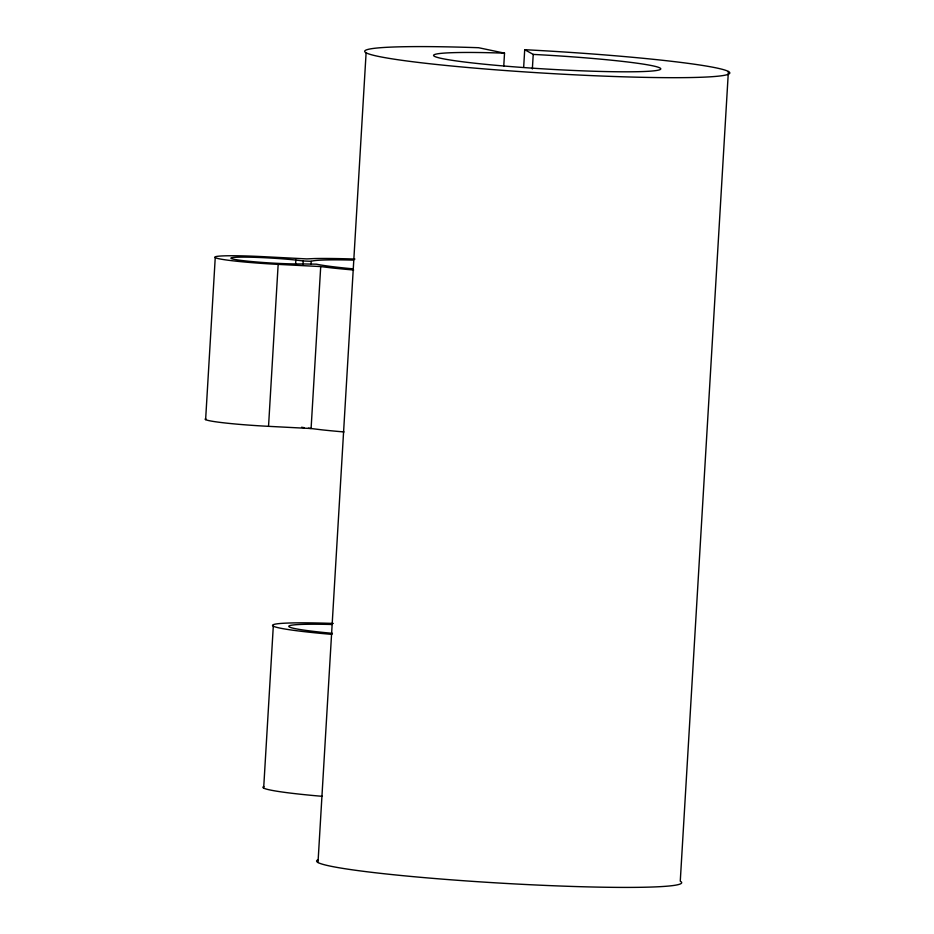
<?xml version="1.0" encoding="UTF-8"?>
<svg xmlns="http://www.w3.org/2000/svg" width="934" height="934" viewBox="0 0 934 934"><rect width="100%" height="100%" fill="white"/><g stroke="black" fill="none" stroke-linecap="round" stroke-linejoin="round"><path stroke-width="1.4" d="M205.62 419.611L215.24 257.656A56.484 3.444 3.4 0 1 264.229 256.71L306.796 258.905L314.735 258.543A97.521 5.954 3.4 0 1 354.932 259.057M278.157 264.38L320.712 266.575L311.092 428.531L268.537 426.336L278.157 264.38A56.484 3.444 3.4 0 1 215.24 257.656M263.668 788.098L273.3 626.154M295.611 264.404L295.868 260.061A40.232 2.452 3.4 0 0 239.513 257.154A40.232 2.452 3.4 0 0 246.518 261.03A40.232 2.452 3.4 0 0 302.873 263.937L316.381 264.17A81.27 4.962 3.4 0 0 352.632 268.805M302.966 265.291L303.223 260.96L295.868 260.061M311.022 264.205L311.197 261.31A81.27 4.962 3.4 0 1 353.647 260.119M318.004 862.526L366.105 52.794M503.753 66.267L504.523 53.156L478.593 47.716A182.854 11.161 3.4 0 0 422.974 62.975A182.854 11.161 3.4 0 0 720.931 75.852A182.854 11.161 3.4 0 0 524.71 49.7L523.67 67.178M532.357 68.964L533.221 54.406L524.71 49.7M728.38 71.474L680.267 881.206A182.854 11.161 3.4 0 1 497.834 882.969A182.854 11.161 3.4 0 1 318.342 859.63M303.223 260.96L311.197 261.31M320.712 266.575L331.733 267.918A97.521 5.954 3.4 0 0 353.659 270.008M308.372 428.192L322.113 429.862A97.521 5.954 3.4 0 0 344.039 431.952M301.577 427.247L304.274 427.702M533.221 54.406A113.773 6.947 3.4 0 1 655.318 70.669A113.773 6.947 3.4 0 1 469.919 62.66A113.773 6.947 3.4 0 1 504.523 53.156M268.537 426.336A56.484 3.444 3.4 0 1 205.725 418.712M322.382 796.328A97.521 5.954 3.4 0 1 263.855 786.545M332.002 634.384A97.521 5.954 3.4 0 1 272.553 625.325A97.521 5.954 3.4 0 1 333.286 623.433M332.434 633.322A81.27 4.962 3.4 0 1 288.781 626.34A81.27 4.962 3.4 0 1 332.002 624.496"/></g></svg>
